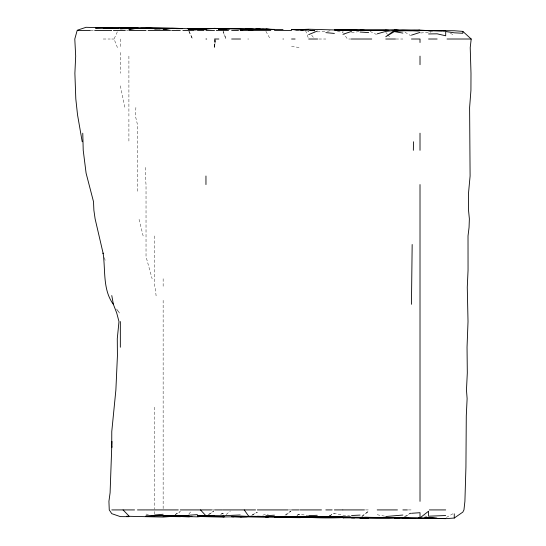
<?xml version="1.0" encoding="UTF-8"?>
<svg xmlns="http://www.w3.org/2000/svg" width="546" height="546" viewBox="0 0 546 546"><rect width="100%" height="100%" fill="white"/><g stroke="black" fill="none" stroke-linecap="round" stroke-linejoin="round"><path stroke-width="0.41" stroke-dasharray="2.73 2.05" d="M145.325 167.438L145.311 176.003L146.028 184.562L146.028 256.606L152.129 278.747M215.67 39.012L214.401 47.57L214.523 39.012M135.879 107.507L135.442 116.066L137.462 124.631L137.462 193.127M215.458 40.554L214.401 47.57M117.438 47.57L114.053 39.012L117.629 31.163M188.834 514.114L191.312 511.117M226.14 514.544L230.419 510.954M286.077 515.096L290.97 511.022M361.909 516.748L368.639 511.152L361.391 516.496M209.255 514.414L213.861 510.967M284.992 515.192L290.922 510.981M405.521 516.639L410.79 513.063M208.101 514.673L213.807 510.94M175.28 514.598L180.276 511.629L175.28 514.434M404.313 516.707L410.735 513.022M251.624 515.451L257.33 512.203L251.624 515.212M446.41 517.383L454.258 513.049M329.395 515.929L334.391 513.322L342.949 515.151L349.959 515.997M329.395 515.827L334.391 513.322M297.024 515.281L300.143 513.957L307.924 515.95M297.024 515.233L300.143 513.957M223.082 513.308L219.97 514.578L223.082 513.308L223.082 514.83M262.783 515.192L265.895 514.202L268.229 514.639M327.423 31.347L330.603 30.631M351.515 32.719L359.295 31.525M420.789 32.992L430.91 32.098M442.581 31.511L444.915 31.422M317.267 31.866L325.047 31.723M90.581 30.446L93.837 30.446M126.583 30.446L128.126 30.446M194.28 30.446L196.615 30.446M309.5 30.446L312.674 30.446L314.974 31.156M103.214 39.012L110.251 39.012M111.773 39.012L114.053 39.012M247.734 39.012L248.764 39.012M318.789 39.012L325.825 39.012M351.515 39.012L347.481 39.012L343.857 33.9M395.87 39.012L402.887 39.012M212.182 509.923L213.745 509.923M288.465 509.923L290.8 509.923M365.527 509.923L368.639 509.923M408.333 509.923L411.452 509.923M314.933 30.289L309.48 30.085L314.96 30.446M311.821 30.03L314.933 30.18M310.271 30.023L314.974 30.385M291.578 46.519L300.143 47.57M308.702 29.9L312.674 30.446L310.292 30.085M424.679 515.956L427.013 516.366M377.197 514.748L384.985 516.216M337.503 31.306L342.949 32.623L342.949 31.177M306.333 30.644L308.702 31.238L309.691 32.535M146.028 514.059L148.362 514.673M450.368 33.395L454.258 35.074M370.065 31.415L376.487 34.494M405.023 32.234L410.735 35.695M385.763 32.248L387.264 34.091M387.762 34.705L390.765 38.397M311.657 35.121L314.121 38.363M265.895 31.279L270.236 39.012M188.834 31.443L192.533 39.012L188.834 30.446M223.082 31.695L225.989 39.012L223.082 30.446M305.548 30.446L308.415 38.234M104.382 257.664L105.549 261.623M143.148 235.94L138.937 218.816M120.338 85.824L124.932 107.507M156.115 295.871L155.166 287.312L154.586 286.029L154.586 235.94M308.702 30.446L308.702 31.238M214.523 39.858L214.523 47.57M163.145 278.747L163.145 287.312M163.145 300.348L163.145 509.145M154.586 407.18L154.586 509.145M154.586 511.52L154.586 513.923M128.904 56.136L128.904 116.066M128.904 119.199L128.904 141.755M120.338 39.012L120.338 47.57M120.338 52.477L120.338 73.26M119.397 312.995L116.632 309.043L119.397 312.995"/><path stroke-width="0.82" d="M413.349 150.314L413.499 141.755M111.725 447.72L111.971 441.427M111.732 447.645L111.773 431.511L115.875 390.056L117.424 355.808L117.281 338.684L118.987 321.56L116.714 312.995L113.411 304.436L111.773 295.55M411.452 304.306L412.169 244.499M111.773 446.082L110.094 492.799L108.92 501.358L109.261 509.923L111.773 513.67L120.338 516.612L128.904 516.68M377.197 33.845L385.763 31.402L394.321 30.48L454.258 30.747L462.824 31.381L471.205 39.012L470.222 47.57L470.993 73.26L470.925 90.383L469.608 107.507L470.099 176.003L468.516 193.127L468.529 210.251L469.369 218.816L469.062 227.375L468.018 235.94L468.052 270.188L467.274 287.312L468.018 321.56L467.042 347.242L467.308 372.932L466.468 390.056L467.123 398.614L466.284 415.738L465.929 467.11L464.905 501.358L463.95 509.923L462.824 512.107L454.258 518.045L445.7 518.659L437.51 518.488M293.912 516.605L291.578 517.601L300.143 517.69L302.477 517.274M308.702 34.623L317.267 31.067M342.949 34.323L351.515 31.402M77.525 30.132L86.091 27.3L103.214 27.798L95.434 28.085L111.773 27.566L162.367 28.665M411.452 35.142L420.01 32.412M181.832 516.236L180.276 516.707L163.145 516.427L171.71 516.441L163.145 517.055L126.563 516.25M224.638 516.728L223.082 517.117L197.393 516.468L202.068 516.257M191.946 516.304L188.834 516.885L180.276 516.523M269.007 516.748L265.895 517.287L240.206 516.714L241.762 516.714M301.699 517.294L300.143 517.553L314.155 517.315M268.229 516.762L265.895 517.123L276.788 517.287M204.402 29.211C179.265 28.87 153.911 26.242 128.904 29.272L137.462 28.167L120.338 28.03L111.773 28.508M233.981 516.816L223.082 516.932M399.774 517.861L385.763 518.584L351.515 517.908M385.763 516.516L402.887 515.042M432.439 30.869L420.01 30.091L402.887 30.712L394.321 31.6L385.763 36.739L394.321 30.48L415.342 30.371M154.586 515.021L163.145 514.257M204.402 516.216L197.393 516.844L188.834 516.612M240.206 514.967L223.082 515.731M276.788 517.076L274.454 517.253L291.578 517.478M398.218 517.867L394.321 518.161L445.7 518.488M354.627 517.861L342.949 517.861L344.506 517.553C332.664 518.031 320.598 518.086 308.702 517.39L310.258 517.335M431.579 518.488L426.992 518.488M411.452 513.295L420.01 512.701L420.01 517.888L428.569 511.199L428.569 516.195L445.7 515.526M188.834 515.212L197.393 514.639M265.895 515.745L274.454 515.185M439.878 518.488L436.759 518.488M296.246 29.764L308.702 29.218L342.949 30.207L334.391 29.702L385.763 30.31L351.515 30.446M247.208 516.803L240.206 517.192L231.647 516.775M359.166 30.446L385.763 30.446M146.028 516.53L154.586 516.113L146.028 516.502M351.515 515.506L360.08 515.09M308.702 515.642L317.267 515.294M245.652 29.211L248.764 29.088L240.206 29.955L248.764 28.958L274.454 29.504L214.523 28.372L188.834 29.313L205.958 28.986L197.393 29.573L214.523 28.46L253.44 29.211M294.69 29.757L306.367 29.764L291.578 29.573L298.587 29.764M338.172 30.364L334.991 30.446L360.08 29.982L364.994 30.33M335.947 30.119L360.08 30.446L335.947 29.784M385.763 29.989L394.321 29.723L399.071 30.269M295.468 29.757L304.033 29.743M139.018 28.119L135.128 28.119L163.145 28.419L140.575 28.16M340.561 30.303L342.949 30.242L334.391 29.627L342.171 30.289M160.033 28.767L154.586 28.897L171.71 28.508L163.145 29.443L171.71 28.331L180.276 28.412M187.278 28.665L205.958 28.808L188.834 29.047L205.958 29.218L188.834 29.075M265.895 29.191L274.454 29.47L262.005 29.272M418.454 30.31L420.01 30.276L402.887 29.777L394.321 30.153L397.488 30.303M188.834 28.877L197.393 28.713L188.834 28.72M335.947 29.955L342.949 29.832M120.338 27.928L137.462 28.03M428.569 33.948L437.134 33.818L445.7 35.79L445.7 31.559L454.258 32.815L462.824 33.279L462.824 31.381M123.451 28.508L137.462 28.453L120.338 28.761L128.904 28.269L137.462 28.494M260.442 29.204L257.33 29.068L248.764 30.337L257.33 28.993L274.454 29.47L262.783 29.307M154.586 515.84L169.376 515.697L146.028 515.752M360.08 518.277L366.305 518.209M426.235 517.888L438.39 518.488L428.569 517.942L363.97 517.342M274.454 29.388L265.895 29.443L283.019 29.457M394.321 517.697L408.333 517.683L317.267 516.973M414.803 518.488L402.887 518.161L411.452 518.488M176.378 28.665L182.61 28.665M300.143 29.75L308.702 29.702L291.578 29.423M394.321 30.542L420.01 30.699L394.321 30.48L394.321 31.6L402.887 33.088M402.887 30.712L411.452 30.672L394.321 30.48L402.887 30.76M223.082 516.202L197.393 515.861L223.082 515.95M140.575 28.515L154.586 28.658M310.258 516.769L300.143 516.734L325.825 517.383L300.143 516.666L231.647 516.311M377.197 517.485L394.321 517.424M214.523 515.936L197.393 515.847L214.523 516.018M90.308 30.446L77.163 30.446L74.795 39.012L75.682 56.136L74.884 73.26L75.812 98.942L77.525 114.776L82.214 141.755M94.656 30.446L111.773 30.446M113.404 30.446L125.341 30.446M128.904 30.446L146.028 30.446M148.123 30.446L170.523 30.446M171.71 30.446L180.276 30.446M182.869 30.446L193.946 30.446M197.393 30.446L203.999 30.446M205.958 30.446L214.523 30.446M216.305 30.446L228.535 30.446M231.647 30.446L238.506 30.446M240.206 30.446L270.823 30.446M274.454 30.446L291.578 30.446M205.958 39.012L206.695 39.012M214.523 39.012L218.878 39.012M231.647 39.012L240.561 39.012M283.019 39.012L283.381 39.012M291.578 39.012L295.099 39.012M308.702 39.012L317.615 39.012M351.515 39.012L371.751 39.012M385.763 39.012L395.434 39.012M411.452 39.012L420.01 39.012L420.01 42.527M428.569 39.012L437.134 39.012M447.038 39.012L471.205 39.012M111.773 509.923L134.575 509.923M137.462 509.923L145.454 509.923M146.028 509.923L178.303 509.923M180.276 509.923L211.677 509.923M214.523 509.923L222.454 509.923M223.082 509.923L255.555 509.923M257.33 509.923L287.954 509.923M291.578 509.923L299.208 509.923M300.143 509.923L321.485 509.923M325.825 509.923L332.145 509.923M334.391 509.923L342.745 509.923M342.949 509.923L364.482 509.923M377.197 509.923L397.454 509.923M402.887 509.923L407.405 509.923M429.368 509.923L445.7 509.923M283.019 516.659L274.454 516.673L283.019 516.728M377.197 517.458L385.763 517.458L364.748 517.342M428.569 518.468L437.134 518.488M291.578 29.634L308.702 29.716M372.618 30.446L377.197 30.46M257.33 516.393L300.143 516.912L248.764 516.25M334.391 517.014L325.825 516.973L342.949 517.294L291.578 516.728L350.737 517.192L317.267 516.891M177.941 515.697L188.834 515.745L163.145 515.697L180.276 515.847M176.378 515.697L188.834 515.758L180.276 515.717M197.393 515.888L205.958 515.929M163.145 515.758L171.71 515.806M274.454 516.523L283.019 516.564M402.887 517.697L408.333 517.731L394.321 517.485M313.377 516.789L317.267 516.816M342.949 30.085L335.947 30.003L353.009 30.317M300.143 516.734L308.702 516.864M274.454 29.395L265.895 29.279L274.454 29.566M218.414 29.047L226.972 29.211M425.457 517.881L437.134 518.256L424.679 517.874M418.454 517.888L420.01 517.915M365.527 517.342L368.639 517.396M160.033 28.672L146.028 28.146L160.811 28.672M240.206 516.236L248.764 516.427L240.984 516.243M120.338 28.078L121.894 28.119M300.143 29.668L303.255 29.757L300.143 29.614L302.477 29.75M222.304 29.204L218.414 29.095L225.416 29.204L218.414 28.761M171.71 515.738L180.276 515.963M411.452 30.658L418.454 30.856M351.515 30.139L360.08 30.446M229.313 29.204L214.523 28.46L216.858 28.638M167.042 516.263L171.71 516.441M441.803 30.856L428.569 30.446L430.91 30.794M363.356 30.283L360.08 30.119L385.763 29.907L388.929 30.337M360.08 517.956L368.632 518.488M360.08 32.03L368.639 32.596M321.157 517.321L325.825 517.622M325.825 32.63L334.391 33.429M123.062 509.923L128.904 515.909M200.498 509.923L205.958 515.793M113.411 304.436C102.511 289.633 105.637 270.243 103.092 253.064L103.214 253.699L95.106 218.816L93.885 210.251L93.509 201.692L86.091 173.164L83.224 150.314L82.76 133.19M244.26 509.923L248.764 516.298M454.258 513.841L454.258 518.045M420.01 56.136L420.01 64.694M420.01 133.19L420.01 150.314M420.01 184.562L420.01 501.358M205.958 176.003L205.958 184.562M120.338 321.56L120.338 347.242M437.134 30.419L428.569 30.74L445.7 30.706L411.452 30.487L437.134 30.446M205.958 28.713L197.393 29.15L214.523 28.372L205.958 28.726M118.782 28.44L103.214 28.146L118.782 28.426M402.887 30.446L394.321 30.358L402.887 30.446M265.895 516.448L257.33 516.345L265.895 516.448M317.267 517.103L308.702 516.973L317.267 517.11M342.949 517.369L334.391 517.11L342.949 517.369"/></g></svg>
